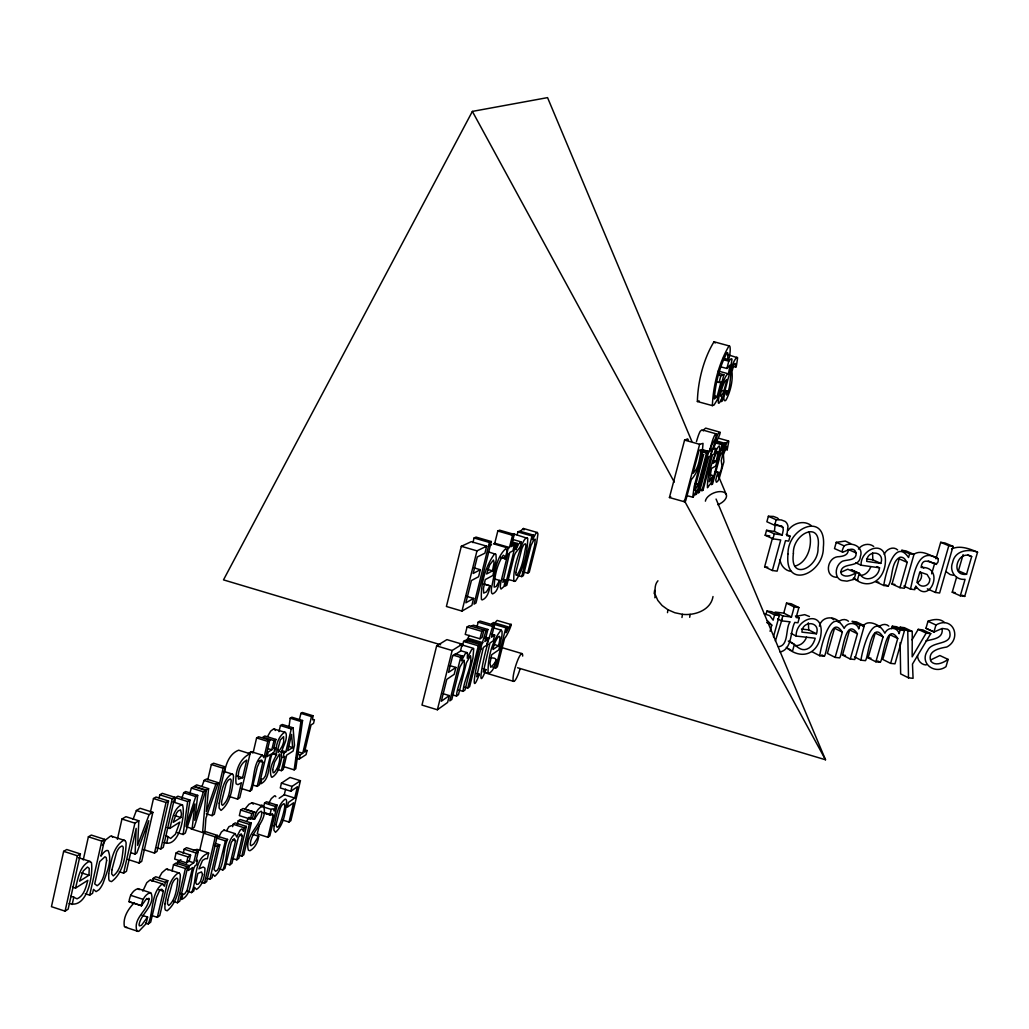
<?xml version="1.0" encoding="UTF-8"?>
<svg xmlns="http://www.w3.org/2000/svg" width="1029" height="1029" viewBox="0 0 1029 1029"><rect width="100%" height="100%" fill="white"/><g stroke="black" fill="none" stroke-linecap="round" stroke-linejoin="round"><path stroke-width="1.5" d="M912.273 631.446L907.771 630.918L899.861 627.137L904.362 627.677L912.273 631.446L912.157 656.836L926.164 633.118L930.756 633.658L912.479 664.078L913.07 678.317L908.491 677.841L900.645 673.892L900.131 642.713M716.068 381.669L719.078 382.479L721.033 381.836L717.097 396.654L714.319 399.008C715.399 383.251 719.631 366.414 727.143 352.523L727.876 353.076C727.181 370.26 731.619 350.04 729.728 346.078L713.997 341.769C703.502 359.018 697.868 381.399 697.379 401.516L712.377 405.632L714.075 405.002L717.29 399.728L723.914 374.775L719.451 373.566M130.824 852.707L135.095 854.083L136.162 828.371L126.464 871.28L123.609 873.145L119.313 871.743M117.396 839.317L121.949 819.02L125.937 816.679L138.825 820.795L137.654 845.349L149.115 814.595L152.858 812.331L140.163 808.292L136.368 810.53L133.075 819.303M727.194 449.814L726.577 446.47L723.438 454.741L723.876 461.892L719.49 477.495A15.576 1.775 -74.2 0 1 717.445 481.546L716.338 482.215L715.772 480.041L717.753 472.607L718.371 476.53L721.136 470.034L721.921 465.687L721.265 460.503L723.451 451.487L727.001 442.161L728.828 441.171L727.194 449.814L724.12 449.004M190.789 828.769L202.597 832.525L206.212 790.118L208.591 788.664L206.353 811.842L215.884 784.175L218.289 782.696L206.507 778.992L204.064 780.458L202.057 786.272M816.447 633.787L801.925 632.128C802.106 620.024 820.949 621.207 816.447 633.787L808.717 629.889L808.357 622.815M855.896 572.857C851.832 575.237 845.954 577.964 841.658 574.401L840.86 572.716C841.053 561.178 859.537 568.973 860.334 556.612C864.051 546.965 851.755 541.138 844.153 545.872C837.323 560.02 850.751 543.827 855.408 551.3L856.141 552.985C856.642 560.831 847.304 559.416 842.365 561.255C837.143 564.085 834.673 571.455 837.297 576.832A13.879 10.213 -64.8 0 0 841.825 580.51L846.996 581.166L854.07 579.353L855.896 572.857L847.767 569.204L840.68 572.343M880.785 563.39L866.701 561.384C866.971 549.164 885.48 551.017 880.785 563.39L872.824 559.827L872.566 552.727M186.133 826.724L192.127 828.641L194.957 803.932L185.323 833.053L183.123 834.48L177.065 832.551M942.23 629.555C942.783 639.073 932.184 639.035 925.74 641.106M181.747 798.568L183.689 792.716L185.632 791.545L197.697 795.353L194.751 820.28L203.395 791.854L205.774 790.388L193.825 786.619L191.407 788.073L189.58 794.054M88.957 875.28L89.253 868.412L87.465 867.035L83.259 870.958L79.593 881.171L88.957 875.28L81.51 872.849M654.161 593.604L654.573 590.453M654.894 597.785C655.705 592.074 653.569 585.565 657.943 580.78M174.814 802.376L175.445 797.681L177.863 796.214L190.031 800.073L186.108 825.824L195.767 796.536L197.697 795.353M183.123 834.48L187.638 801.54L190.031 800.073M283.991 763.441L283.554 766.554L294.165 769.859L295.773 768.792L302.577 720.506L291.863 717.213L290.191 718.191L288.905 727.554M147.61 917.045L141.449 925.341L139.378 925.843L139.044 924.775C140.69 913.469 155.713 905.533 151.096 892.928L138.002 888.632C132.548 890.239 129.461 896.349 129.049 901.713L141.475 905.764L145.848 899.629L148.961 898.291C148.999 910.112 133.178 917.148 136.703 930.28A15.023 4.386 -70.1 0 0 139.018 931.155L146.079 923.72L147.61 917.045L142.028 915.36M294.165 769.859L300.918 721.496L302.577 720.506M667.499 612.641L667.911 609.734L662.097 605.528L657.788 600.396L655.306 594.711M180.898 817.515L181.451 813.798L180.589 809.887L178.158 810.916L176.486 813.154L173.245 822.325L180.898 817.515L174.789 815.573M681.97 617.503L682.446 614.326C694.742 615.728 710.782 610.236 713.007 596.537M689.7 617.297L690.15 614.377M299.452 719.464L300.905 713.354L302.372 712.492L312.932 715.734L312.61 719.773L314.424 719.695L313.536 723.4L311.028 724.93L304.533 752.135L307.054 750.501L304.057 749.575M224.399 772.638C226.02 763.775 229.467 753.704 238.664 750.192L250.073 753.742L239.77 797.681L237.583 799.109L229.043 796.42M63.657 851.33L51.45 906.678L65.084 911.154L68.146 909.16L80.403 853.941L66.744 849.517L63.657 851.33L77.368 855.768L80.403 853.941M492.518 570.838L494.074 562.464L493.457 560.059L489.74 564.805L486.64 573.989L492.518 570.838L486.511 569.088M65.084 911.154L77.368 855.768M72.506 887.114L75.516 888.104C77.998 878.74 79.606 866.341 89.111 861.453L91.427 862.482C93.279 874.869 87.606 909.134 69.162 903.513M72.171 904.504L73.766 897.275L77.046 898.819C84.159 895.822 85.96 887.011 87.838 880.309L75.516 888.104M83.246 859.948L88.391 836.796L91.324 835.072L104.675 839.368L100.906 856.179A19.191 6.071 -70 0 1 107.067 850.443L108.174 850.687C112.521 860.887 106.45 872.965 103.222 882.933A13.544 4.27 -70 0 1 98.925 889.802L96.057 891.629L93.498 889.339L92.61 893.275L89.69 895.166L85.253 893.712M89.69 895.166L101.781 841.105L104.675 839.368M498.486 645.775C503.4 626.905 494.023 640.861 493.02 649.479L498.486 645.775L494.242 644.514M123.609 873.145L134.902 823.161L138.825 820.795M150.363 812.318L153.488 798.53L156.035 797.038L168.537 800.999L157.025 851.433L154.491 853.08L143.404 849.517M127.866 859.421L139.134 863.048L148.755 820.705L136.793 853.002L135.095 854.083M152.858 812.331L141.719 861.376L139.134 863.048M159.109 797.861L159.804 794.825L162.312 793.346L174.737 797.282L163.277 847.369L160.768 849.002L156.64 847.664M141.475 905.764C141.912 900.426 144.922 894.304 150.35 892.645M154.491 853.08L166.029 802.517L168.537 800.999M152.614 881.017L153.205 878.432L155.675 876.759L167.804 880.683L159.778 915.578L157.334 917.353L151.276 915.373M160.768 849.002L172.255 798.774L174.737 797.282M167.045 827.573L169.798 828.448C172.152 820.293 173.206 809.231 181.451 804.768L182.493 804.948C185.709 814.325 179.2 848.809 163.881 842.481M145.488 923.064L148.215 923.952C153.643 911.861 150.748 893.056 162.248 883.962L164.473 886.252L165.36 882.367L167.804 880.683M166.621 843.356L168.113 836.796L170.673 838.442L175.393 834.21L179.843 822.094L169.798 828.448M157.334 917.353L163.328 891.243L162.132 889.506A11.113 3.216 -70.3 0 0 159.636 890.381L156.447 897.507L150.71 922.138L148.215 923.952M172.062 870.92L173.502 864.694L175.856 863.099L187.728 866.92L179.831 901.07L177.477 902.767L173.039 901.314M176.036 853.054L174.66 859.061L186.558 862.881L189.207 861.067L190.597 855.086L178.712 851.279L176.036 853.054L187.947 856.887L190.597 855.086M177.091 864.27L177.644 861.89L180.86 859.717M183.226 853.401L184.191 849.208L186.493 847.664L198.263 851.433L195.999 861.196L197.542 860.141L196.449 864.862L194.905 865.929C189.838 875.409 193.323 893.892 181.67 899.475L182.853 894.33L184.603 893.995L187.034 890.471L192.616 867.524L188.384 870.47L189.49 865.698L193.722 862.778L195.986 852.99L198.263 851.433M177.477 902.767L185.4 868.527L187.728 866.92M186.558 862.881L187.947 856.887M207.807 779.815L211.344 764.534L213.582 763.222L225.325 766.901L214.328 814.209L212.103 815.65L206.25 813.798M199.755 850.186L203.691 833.207L205.903 831.741L217.441 835.419L206.662 881.634L204.462 883.229L201.581 882.303M191.51 892.606C197.259 881.184 193.259 858.276 208.655 853.067L207.318 858.778L205.504 858.623L202.507 860.411L198.906 868.875L203.279 866.984L204.938 868.142C204.938 875.525 203.047 885.159 196.436 889.468L194.597 887.397L193.761 890.973L191.51 892.606L187.137 891.191M212.103 815.65L223.126 768.226L225.325 766.901M204.462 883.229L215.254 836.899L217.441 835.419M207.009 878.393L209.865 879.319L217.582 846.301L219.73 844.809L215.447 843.433M219.73 844.809L213.993 869.415L215.64 871.293L217.17 870.315A4.63 1.261 -70.9 0 0 218.958 867.125L225.441 840.86L227.563 839.394L216.206 835.78M227.563 839.394C222.496 850.584 225.004 867.64 214.739 876.309L212.9 874.097L212.038 877.75L209.865 879.319M237.583 799.109L241.416 782.735L237.995 784.638L236.13 783.866C234.599 772.766 239.101 758.669 250.073 753.742M242.587 777.731L246.716 760.097C240.194 763.505 237.493 772.252 238.496 779.12L242.587 777.731L236.876 775.943M232.644 826.66L233.197 824.28L235.242 822.891L246.355 826.416L238.831 858.353L236.799 859.82L232.631 858.495M219.987 869.055L222.804 869.955C227.988 859.164 225.184 842.031 235.204 833.657L236.734 836.989L240.13 830.236L242.059 828.872L243.487 831.381L244.323 827.818L246.355 826.416M253.134 752.752L256.607 737.934L258.601 736.764L269.752 740.224L259.179 785.088L257.186 786.375L253.018 785.063M240.657 810.055L239.345 815.624L250.42 819.135L252.684 817.579L253.996 812.022L242.947 808.524L240.657 810.055L251.732 813.553L253.996 812.022M237.159 825.412L238.226 820.872L240.246 819.508L251.295 823.007L243.809 854.752L241.802 856.205L239.037 855.318M225.66 863.498L229.866 864.849L235.538 840.822L234.188 838.635L231.319 842.314L224.914 868.425L222.804 869.955M241.391 788.51L249.815 791.16C254.96 780.471 252.195 763.325 262.292 755.132L263.938 757.717L267.784 741.394L269.752 740.224M236.799 859.82L242.42 835.947L241.146 833.812L238.304 837.452L231.924 863.344L229.866 864.849M257.186 786.375L262.858 762.309L261.983 760.444A10.007 2.701 -71.7 0 0 260.003 760.868L257.237 767.171L251.835 789.848L249.815 791.16M250.42 819.135L251.732 813.553M241.802 856.205L249.301 824.383L251.295 823.007M264.376 755.646L267.154 756.508L268.209 752.019L271.797 749.807L273.984 740.597L275.913 739.427L264.852 735.992L262.897 737.15L273.984 740.597M250.24 818.004L254.369 819.316C254.883 814.209 257.584 807.508 263.077 806.17L263.707 806.659C268.067 821.914 250.163 830.892 250.317 845.066L251.076 845.735L253.777 843.896L258.678 836.191L253.095 834.558M275.913 739.427L273.74 748.623L275.039 747.826L273.984 752.276L272.685 753.087C267.707 761.344 271.309 779.094 260.71 783.841L261.855 778.992L263.308 778.94L265.418 775.879L270.743 754.283L267.154 756.508M278.975 731.67L280.428 725.561L282.255 724.48L293.085 727.812L294.487 745.228L293.111 751.054L286.667 755.145L283.271 769.435L281.367 770.67L277.315 769.409M259.475 824.499L257.263 833.876L267.952 837.272L269.842 835.908L277.148 805.141L266.447 801.771L264.556 803.057L263.823 806.119M276.479 754.952C275.052 747.26 277.804 736.918 284.557 732.301L285.265 732.391A13.004 3.434 -72 0 1 286.294 735.246C286.937 743.594 279.579 749.858 281.702 757.923C280.107 764.714 278.615 773.242 272.273 777.204L271.502 777.114C268.415 770.001 272.955 761.293 276.479 754.952L272.363 753.678M258.678 836.191C258.073 841.992 255.153 847.819 249.931 850.739L248.413 850.237C244.092 835.034 261.855 825.978 261.829 811.881L261.134 811.212L258.626 812.833L254.369 819.316M293.085 727.812L291.284 728.905L285.83 751.852L284.068 752.958L283.014 757.46L284.763 756.341L281.367 770.67M277.148 805.141L275.283 806.44L274.19 811.032L273.238 808.717L271.193 809.399L269.907 814.852L263.167 812.717M267.952 837.272L273.148 815.392L272.376 813.682L269.997 814.775L263.27 812.653M288.995 822.042L290.86 820.692L300.429 780.715L289.985 777.448L281.431 783.133L280.3 787.931L290.847 791.237L297.432 786.722L294.718 798.041L288.403 802.453L287.258 807.225L293.587 802.787L288.995 822.042L283.026 820.164M279.155 798.272L284.274 794.761L285.625 789.102M290.847 791.237L291.992 786.439L300.429 780.715M296.223 758.116L299.246 759.055L300.236 754.9L302.732 753.292L311.491 716.608L312.932 715.734M307.054 750.501L306.076 754.63L299.246 759.055M449.814 665.622L455.911 667.448L448.528 672.374L452.567 656.155L460.452 651.087L462.175 644.167L446.92 639.614L436.643 645.89L421.98 705.084L437.389 709.766L447.615 702.447L449.326 695.591L443.255 693.752M473.61 598.415L465.867 602.801L471.411 580.549L478.575 576.729L480.324 569.719L473.186 573.462L477.289 556.972L484.903 553.178L486.666 546.155L471.256 541.678L461.314 546.309L446.406 606.48L461.982 611.085L471.861 605.386L473.61 598.415L465.944 596.151M472.928 542.63L474.073 538L476.028 537.099L491.335 541.537L475.964 603.02L474.022 604.139L489.431 542.463L491.335 541.537M437.389 709.766L452.155 650.521L462.175 644.167M461.982 611.085L476.98 550.862L486.666 546.155M716.055 461.442C720.827 443.885 714.975 452.979 712.84 463.269L716.055 461.442L713.264 460.67M455.911 667.448L454.188 674.342L446.779 679.359L441.325 701.238L449.326 695.591M462.458 645.942L463.59 641.414L465.494 640.218L480.183 644.591L469.61 686.703L467.719 688.054L464.786 687.166M471.411 626.301L473.289 625.156L487.887 629.478L486.061 630.636L469.237 625.671L467.076 626.995L465.224 634.404L479.977 638.79L482.099 637.427L483.952 630.044L481.842 631.369L479.977 638.79M455.088 653.814L462.651 656.078L460.67 657.377L449.802 700.878L451.808 699.45L459.899 667.088L463.912 660.052C466.561 669.184 456.812 685.636 456.516 696.067L452.027 694.716M462.651 656.078L461.442 660.901L465.185 653.737L466.999 652.592L467.526 653.338L467.295 658.251L471.604 649.621L473.752 648.527L472.941 658.148L465.005 689.996L463.089 691.372L458.651 690.035M466.381 642.122L469.147 635.356M508.262 548.097L493.547 543.827L494.756 543.235L497.817 531.015L499.605 530.179L514.268 534.411L511.207 546.605L514.384 544.971L512.905 550.849L509.715 552.509L502.859 582.337L505.496 580.24L503.901 586.569L501.033 589.077L500.235 586.903L500.699 582.98L507.953 553.422L506.77 554.039L508.262 548.097L509.458 547.492L512.532 535.273L514.268 534.411M477.044 626.635L478.163 622.159L479.99 621.04L494.422 625.31L491.412 637.234L494.679 635.099L491.811 634.25M463.089 691.372C463.41 681.005 472.98 664.824 470.433 655.717L466.42 662.805L458.484 694.665L456.516 696.067M467.719 688.054L478.331 645.813L480.183 644.591M486.061 630.636L480.299 649.44L481.546 648.604C480.453 645.029 467.166 706.087 479.398 674.252L476.504 673.39M493.791 578.735L499.67 580.446C498.46 585.051 497.753 591.816 492.659 593.9L491.939 593.45A17.364 3.409 -73.7 0 1 491.553 587.469C494.653 574.568 495.541 558.065 505.663 548.766L507.168 550.656L505.136 558.696L500.621 557.474L505.136 558.696M487.887 629.478L484.852 641.543L488.183 639.356L485.289 638.494M488.183 639.356L486.717 645.17L483.373 647.395L476.633 676.773L479.398 674.252M494.422 625.31L492.647 626.442L486.949 645.016L488.17 644.205C487.026 641.016 473.996 700.62 485.971 669.609L483.115 668.747M517.15 534.926L517.909 531.929L519.555 531.118L533.614 535.17L532.469 539.685L535.929 533.331L537.357 532.507L537.948 533.91L536.675 542.849L529.253 572.253L527.658 573.179L523.028 571.828M520.944 541.833L518.642 544.032L515.799 549.679L517.368 543.453L515.658 544.328L505.098 586.196L506.834 585.192L514.307 555.596C515.966 549.975 521.78 548.534 520.944 541.833L512.313 539.325M494.679 635.099L493.225 640.848L489.958 643.022L483.27 672.078L485.971 669.609M496.21 659.589C495.181 664.554 493.766 670.805 488.852 673.416L488.08 673.133C487.707 658.714 491.708 641.221 501.162 630.134L502.075 631.394L501.985 635.292L498.833 649.839L491.682 654.753L489.971 663.203L490.73 667.281C493.984 664.284 500.647 657.171 490.486 657.981M492.852 667.216L495.656 668.053L505.844 627.78L507.529 626.687L493.521 622.532L491.785 623.625L505.844 627.78M507.529 626.687L506.024 632.668C516.532 612.487 508.532 634.34 504.583 638.353L497.367 666.831L495.656 668.053M517.51 575.378L521.716 576.6L532.006 535.993L533.614 535.17M527.658 573.179L534.707 545.216L535.209 539.183A12.129 2.238 -73.8 0 0 533.151 541.267L531.003 545.46L523.349 575.661L521.716 576.6M684.581 440.116L699.643 444.296L703.026 443.37C702.164 455.615 699.63 470.356 691.295 479.694L685.648 500.982L684.401 501.766L669.429 497.534L684.581 440.116L687.642 438.894L688.362 440.078M684.401 501.766L699.643 444.296M719.078 382.479L720.866 375.739L723.914 374.775M700.659 453.776L703.604 454.599L694.935 487.9A5.66 0.695 -74.2 0 0 694.819 490.421L698.228 484.273L706.524 453.056L707.618 452.49L696.543 494.126L695.424 494.82L696.646 490.203L693.083 497.264L686.87 495.656M726.898 368.472L728.789 361.166L731.169 358.709L732.031 359.108L729.793 372.421L722.139 401.207L721.097 401.619L722.294 397.13C712.685 419.382 722.744 373.939 728.493 373.836L729.985 365.154L726.898 368.472L720.917 366.877M723.863 391.239L726.989 379.508C722.075 381.412 717.11 407.008 723.863 391.239L720.93 390.428M708.557 451.988L698.254 493.032L699.347 492.351L708.801 456.825L710.524 455.898L712.068 450.136L710.319 451.062C710.164 443.396 717.599 439.434 715.824 433.852L714.679 435.267A11.718 1.415 -74.3 0 0 712.415 440.824L709.277 451.602L702.756 450.368M702.035 490.666L712.235 450.046L716.055 438.997A11.602 1.376 -74.3 0 1 718.281 433.518C724.467 428.669 712.351 447.293 713.959 449.133L715.669 448.232L714.152 453.93L712.467 454.844L703.103 489.984L702.035 490.666L699.18 489.855M736.88 357.166C727.374 368.035 733.085 383.534 726.564 395.059L726.088 394.673C727.079 381.682 721.02 402.956 725.586 400.538A16.515 1.981 -74.5 0 0 727.709 396.525C731.079 388.55 732.854 379.997 731.979 371.636C737.459 350.182 734.513 380.524 737.613 357.77L728.172 354.812M713.007 475.63L711.052 482.961L707.45 487.746C707.077 474.832 712.608 461.854 716.621 449.596C723.837 436.18 716.364 464.233 715.669 466.047L711.451 468.491L709.238 481.804L713.007 475.63L708.827 474.459M723.194 444.271L722.204 444.785L711.553 484.659L712.57 484.016L720.107 455.821C722.718 452.644 729.908 431.961 721.612 450.187L723.194 444.271L715.464 442.123M786.169 534.385L790.066 536.16L788.703 541.125L785.487 540.649L777.127 571.146L772.355 570.503L780.715 539.968L772.946 538.836L765.19 535.26L766.541 530.295L774.31 533.845L782.233 535.016L783.275 529.974L782.979 527.44L781.603 525.896L774.657 525.266L766.875 521.754L768.367 516.262L773.448 516.442L777.281 517.896A10.123 7.679 -65.1 0 1 778.631 519.195M774.657 525.266L776.162 519.761L781.243 519.928L785.088 521.394A10.161 7.692 -65.1 0 1 787.97 526.385L786.851 535.697L790.066 536.16M772.355 570.503L764.637 566.799L772.522 537.91M782.233 535.016L774.451 531.466L775.171 523.915M772.946 538.836L774.31 533.845M766.206 613.683L766.914 611.085L771.634 611.663L779.313 615.535L773.474 636.745M770.091 631.304L771.789 625.117L767.364 620.628M766.914 611.085L774.58 614.969L773.152 620.165L769.731 615.612L764.315 613.94M778.49 646.739C789.114 645.607 785.204 628.166 790.105 621.85L781.461 620.821L782.799 615.959L775.12 612.075L783.751 613.117L791.455 616.988L794.221 606.981L786.503 603.161L783.751 613.117M782.001 619.445L775.39 641.016M786.503 603.161L791.16 603.74L798.89 607.56L796.124 617.554L799.276 617.927L797.938 622.777L794.787 622.404C790.028 631.009 792.613 649.145 780.085 652.013M788.291 641.067C794.89 642.803 798.941 651.859 806.736 649.17C811.431 647.537 813.952 642.739 815.212 638.224L796.163 636.063C795.417 619.96 820.885 609.207 821.219 630.726C820.615 652.502 802.967 661.788 786.272 647.344M792.652 650.675L794.401 644.347L789.294 641.697M842.648 552.174L834.506 548.586L836.243 542.347L845.311 541.061L850.674 543.582M857.414 633.774C845.182 615.496 842.61 654.573 839.638 657.891L835.124 657.402L842.339 632.115C830.004 613.49 827.29 652.759 824.358 656.245L819.804 655.756C820.139 649.916 830.609 603.791 844.166 628.41C846.918 621.889 856.938 621.67 858.778 628.951L859.845 625.182L852.025 621.362L856.475 621.902L864.309 625.709L854.752 659.512L850.288 659.036L842.519 655.074L849.607 629.915L857.414 633.774L850.288 659.036M859.537 573.513L851.369 569.86L859.537 573.513C864.926 583.507 878.766 577.925 879.525 567.802L861.067 565.204C860.398 548.997 885.532 538.913 885.442 560.406C885.364 579.276 869.106 591.624 853.555 577.964M857.491 579.79L859.266 573.475M892.272 626.224L896.606 626.738L904.504 630.52L894.973 663.834L890.625 663.371L897.751 638.469C885.866 620.474 883.242 659.19 880.271 662.264L875.885 661.788L883.075 636.861C871.1 618.506 868.347 657.441 865.428 660.657L861.003 660.181C861.35 654.778 871.756 608.911 884.889 633.221C887.538 626.815 897.378 626.532 899.102 633.71L900.169 630.005L892.272 626.224L891.564 628.68M907.179 562.361L904.632 558.901A10.264 7.422 -65.2 0 0 900.041 557.203C890.368 562.066 893.288 577.964 888.22 586.093L883.795 585.501C884.438 578.825 893.854 535.865 908.556 557.525L909.623 553.743L901.61 550.258L905.97 550.901L913.996 554.387L904.337 588.266L899.963 587.675L892.002 584.048L899.166 558.837L907.179 562.361L899.963 587.675M875.885 661.788L868.077 657.853L875.229 633.028L883.075 636.861M910.446 589.09C913.778 576.304 917.032 545.434 938.216 558.708C939.143 572.253 922.91 551.685 921.109 567.481C945.805 566.027 929.766 606.03 915.797 586.08L914.768 589.668L910.446 589.09L903.809 586.067M931.657 573.835L934.666 563.326M935.966 558.824L940.699 542.322L944.956 542.978L953.06 546.373L939.618 593.013L935.361 592.434L927.348 588.845M935.361 592.434L948.802 545.73L953.06 546.373M930.679 659.936L939.863 655.524L948.108 659.396L945.998 666.651C934.602 675.037 919 663.01 927.631 650.572C931.888 640.154 954.05 646.276 949.42 630.918L947.632 629.221L942.204 628.436L933.92 632.025L925.971 628.269L927.978 621.284C933.162 619.226 940.184 618.21 944.519 622.506M933.92 632.025L935.953 625.002C953.433 615.201 962.244 639.048 946.731 647.035C939.348 648.244 927.026 650.868 930.872 661.261C935.451 666.651 943.58 662.625 948.108 659.396M951.581 548.971C959.851 544.971 969.73 548.83 977.55 552.187L964.713 596.396L960.301 595.791L952.249 592.215L956.558 577.308M963.118 554.644L958.436 570.812L966.54 574.311L971.672 556.586L967.607 554.875M960.301 595.791L965.073 579.327C955.684 580.407 949.008 571.018 952.622 562.477C954.758 550.837 967.98 548.418 977.55 552.187M696.44 441.608L697.932 436.798A11.705 1.492 -74.3 0 1 700.222 431.267L701.945 429.8L716.724 434.006M205.774 790.388L194.262 827.239L192.127 828.641M218.289 782.696L205.903 818.274L205.003 830.93L202.597 832.525M142.825 891.101L146.787 882.676L150.054 880.001L163.135 884.143M218.894 836.937L221.389 832.062L223.949 830.081L235.204 833.657M819.393 626.172C821.669 616.448 833.194 615.458 839.69 622.172M806.556 637.092C804.871 641.839 800.446 646.289 795.044 645.569M870.65 567.005C869.003 571.648 864.694 576.111 859.382 575.25M267.72 736.224L270.653 731.13L273.611 728.918L285.265 732.391M268.929 802.942L271.257 798.684L274.511 795.816A13.158 3.396 -71.6 0 1 275.798 796.729M226.663 830.493L228.94 826.686L231.525 825.644M159.083 877.698L161.965 872.708L166.158 869.106A15.126 4.386 -70.4 0 1 167.933 869.929M691.81 441.287L547.557 97.626L472.375 111.402L223.499 579.88L440.592 644.746M249.147 817.206L247.076 820.55M102.334 845.298L105.601 839.908L110.463 836.14A16.503 5.235 -70.2 0 1 112.56 837.143M912.028 639.845L918.228 629.349L922.82 629.902L930.756 633.658M884.207 554.374C886.265 549.332 893.146 545.73 897.661 549.962M494.82 622.854L497.136 620.436L511.066 624.552M520.918 530.745L523.401 528.482L537.357 532.507M134.452 902.587C128.381 908.761 122.85 917.199 124.316 926.216A15.011 4.463 -70 0 0 126.683 927.103M248.439 753.665L251.089 751.646L262.292 755.132M862.945 626.455C867.125 619.702 875.589 623.664 880.58 627.073M788.06 530.475C792.922 523.259 803.636 519.799 810.968 525.369M858.43 549.139C861.762 544.302 868.99 542.695 873.711 546.438M511.001 534.617L512.931 533.665L527.736 538.424C527.427 553.023 523.8 569.178 515.349 581.256L507.348 579.378M488.891 545.563L491.528 544.817M878.92 626.88C881.416 624.256 886.059 623.355 888.799 626.095M838.301 622.018C840.886 619.342 845.632 618.455 848.462 621.233M699.154 400.898L697.379 401.516M729.046 345.834C718.769 363.276 713.148 385.463 712.377 405.632M129.049 901.713L141.616 905.674M292.648 747.568L287.734 750.668L291.606 734.359L292.648 747.568L288.043 746.141M669.429 497.534L670.728 496.763M499.67 580.446L496.132 586.569L494.139 587.122C494.499 576.266 497.084 564.265 503.271 555.223L504.634 556.187L505.033 558.76M703.604 454.599L702.485 455.191L694.189 486.563L692.723 497.303M914.382 553.911C922.306 549.345 930.872 556.136 938.216 558.708M916.993 582.646C920.955 581.282 923.103 575.417 920.415 572.047M193.336 850.584L197.053 849.349L208.655 853.067M797.758 616.011L804.704 614.66L809.476 616.525M795.237 566.091C808.241 562.027 813.142 543.634 808.987 531.774M495.335 553.885L494.447 554.091C485.302 566.593 480.569 584.125 481.418 599.483L482.254 599.933C487.695 597.785 489.071 590.878 490.126 585.835L484.157 584.086L490.126 585.835L486.357 591.984L483.707 593.09L483.424 588.755L485.225 579.636L492.917 575.443L496.235 559.789L495.965 554.335L487.797 551.698M527.157 537.781L525.279 538.733A17.184 3.241 -73.8 0 0 521.664 545.28C517.806 556.676 513.111 568.703 513.857 580.87L514.449 581.462M271.193 809.399L260.414 806.003L261.906 805.064L263 806.157L252.144 802.723L248.941 804.279L244.941 809.09L255.951 812.576M914.845 588.112L916.44 588.125M842.519 655.074L845.491 655.396M868.077 657.853L870.997 658.174M801.475 629.053L808.717 629.889M774.58 614.969L779.313 615.535M782.799 615.959L791.455 616.988M859.845 625.182L864.309 625.709M900.169 630.005L904.504 630.52M925.971 628.269L934.268 632.063M794.221 606.981L798.89 607.56M764.637 566.799L767.814 567.223M878.817 582.26L875.872 581.861L883.795 585.501M892.002 584.048L894.908 584.446M952.249 592.215L955.182 592.614M866.585 558.94L872.824 559.827M966.54 574.311C949.535 576.381 957.562 548.753 971.672 556.586M765.19 535.26L769.833 535.929M928.261 560.921L936.57 564.458M766.541 530.295L774.451 531.466M909.623 553.743L913.996 554.387M926.19 664.978C921.289 664.837 917.482 660.412 917.572 655.602M682.446 614.326L674.857 612.744L667.911 609.734M836.448 577.385L833.979 576.845A13.814 10.2 -64.8 0 1 829.451 573.179C826.364 566.928 830.262 557.757 837.477 556.766C842.044 556.586 848.835 555.57 848.218 549.447L856.141 552.985M857.929 580.253L853.131 578.632M953.253 575.288L950.089 574.529L945.934 571.545M791.25 571.404C785.178 570.825 780.702 565.551 780.021 559.66M723.4 358.208L727.966 359.391M722.86 359.558L728.789 361.166M732.931 366.414L735.864 367.186M718.229 371.032L728.493 373.836M717.869 374.916L720.866 375.739M724.287 390.235L728.609 391.419M714.113 395.831L717.097 396.654M720.274 432.27L705.675 428.115L703.977 429.556A11.589 1.453 -74.3 0 0 703.296 430.932M718.962 438.328L728.095 440.862M716.03 440.824L725.226 443.37M716.004 443.075L722.204 444.785M710.087 448.876L712.943 449.673M702.035 449.596L709.277 451.602M701.791 450.869L707.618 452.49M700.685 451.435L706.524 453.056M715.785 471.539L720.326 472.813M714.705 471.758L717.805 472.581M695.321 483.45L698.228 484.273M700.26 489.187L703.103 489.984M517.909 531.929L532.006 535.993M497.817 531.015L512.532 535.273M511.58 541.781L517.368 543.453M511.297 543.068L515.658 544.328M511.477 544.135L514.384 544.971M494.756 543.235L509.458 547.492M474.073 538L489.431 542.463M461.314 546.309L476.98 550.862M474.176 567.918L480.324 569.719M502.602 579.391L505.496 580.24M478.163 622.159L492.647 626.442M494.074 628.037L501.162 630.134M467.076 626.995L481.842 631.369M485.289 637.118L489.624 638.404M485.521 638.34L488.415 639.202M500.891 647.305L522.102 653.621M468.388 638.379L483.013 642.739M467.115 639.189L481.778 643.549M463.59 641.414L478.331 645.813M459.899 644.308L473.289 648.296M460.992 650.791L466.999 652.592M517.574 667.757L825.502 759.762L716.068 499.052M436.643 645.89L452.155 650.521M453.082 655.1L460.67 657.377M486.344 673.185L513.625 681.365M300.905 713.354L311.491 716.608M290.191 718.191L300.918 721.496M280.428 725.561L291.284 728.905M256.607 737.934L267.784 741.394M298.204 751.89L302.732 753.292M297.214 753.961L300.236 754.9M281.766 750.591L285.83 751.852M280.004 751.697L284.068 752.958M267.656 748.52L271.797 749.807M272.415 753.498L276.518 754.784M258.678 761.01L262.858 762.309M281.431 783.133L291.992 786.439M211.344 764.534L223.126 768.226M223.833 771.416L232.528 774.142M284.274 794.761L294.718 798.041M204.064 780.458L215.884 784.175M264.556 803.057L275.283 806.44M208.591 788.664L196.68 784.895L194.262 786.349L206.212 790.118M191.407 788.073L203.395 791.854M263.964 812.498L273.148 815.392M183.689 792.716L195.767 796.536M250.394 817.901L254.523 819.2M175.445 797.681L187.638 801.54M159.804 794.825L172.255 798.774M238.226 820.872L249.301 824.383M172.962 801.925L182.493 804.948M153.488 798.53L166.029 802.517M233.197 824.28L244.323 827.818M239.641 835.059L242.42 835.947M232.734 839.934L235.538 840.822M136.368 810.53L149.115 814.595M203.691 833.207L215.254 836.899M216.913 838.146L225.441 840.86M214.714 845.375L217.582 846.301M121.949 819.02L134.902 823.161M168.267 836.706L165.515 835.831L168.113 836.796M184.191 849.208L195.986 852.99M111.659 836.268L124.689 840.449M187.831 860.887L193.722 862.778M177.644 861.89L189.49 865.698M88.391 836.796L101.781 841.105M173.502 864.694L185.4 868.527M167.187 869.171L179.162 873.029M153.205 878.432L165.36 882.367M78.461 857.684L90.436 861.556M179.908 893.378L182.853 894.33M158.775 889.763L163.328 891.243M146.504 898.51L149.244 899.397M130.516 895.256L142.954 899.307M70.757 896.285L73.947 897.159M125.641 927.309L138.002 931.374M713.997 341.769L715.181 343.03M138.002 888.632L139.301 889.673M940.699 542.322L948.802 545.73M790.902 650.032L786.735 647.897M962.025 595.199L964.713 596.396M836.243 542.347L844.153 545.872M768.367 516.262L776.162 519.761M876.888 566.606L879.525 567.802M776.471 524.494L782.979 527.44M855.794 562.812L861.067 565.204M885.57 584.884L888.22 586.093M927.978 621.284L935.953 625.002M251.089 751.646L252.337 752.855M918.228 629.349L926.164 633.118M897.751 638.469L889.866 634.661L882.792 659.448L890.625 663.371M842.339 632.115L834.545 628.243L827.393 653.428L835.124 657.402M795.417 615.998L799.276 617.927M877.673 660.952L880.271 662.264M854.507 656.901L861.003 660.181M777.628 618.879L781.461 620.821M791.044 633.44L796.163 636.063M766.695 622.494L771.789 625.117M821.785 654.92L824.358 656.245M812.1 651.769L819.804 655.756M223.949 830.081L224.644 830.506M921.752 566.696L923.785 568.111M252.144 802.723L253.211 804.189M831.895 618.339L833.619 619.702M150.954 880.194L151.7 880.991M523.401 528.482L524.005 529.896M512.931 533.665L513.522 534.321M472.375 111.402L674.278 482.099M684.246 500.416L825.502 759.762M718.756 476.749L726.384 494.769M907.771 630.918L908.491 677.841M705.392 501.162A11.19 6.225 -22.8 0 1 715.888 492.222A11.19 6.225 -22.8 0 1 726.5 495.271A11.19 6.225 -22.8 0 1 717.83 504.724M487.141 673.005A14.483 2.727 -73.3 0 1 485.829 672.426M520.172 668.618A14.509 2.56 -73.3 0 1 513.278 680.954A14.509 2.56 -73.3 0 1 517.137 661.634A14.509 2.56 -73.3 0 1 522.681 656.09M274.331 729.008A13.004 3.499 -72 0 1 275.232 730.526M272.672 769.615L273.174 772.792L274.203 772.573C278.447 767.698 280.467 760.38 279.579 754.025L274.602 762.065L272.672 769.615M277.779 749.459L278.062 752.611L281.727 747.015A6.483 1.711 -72 0 0 283.695 741.613L283.592 736.661L280.364 739.877L277.779 749.459M221.518 801.938L221.672 804.562L222.598 805.334C229.416 799.726 229.93 789.05 231.191 780.857A8.271 2.315 -71.4 0 0 230.084 779.004L228.502 779.982A8.219 2.302 -71.4 0 0 226.007 784.085L221.518 801.938M515.838 572.471L515.941 574.979L516.854 575.314C522.706 567.185 523.774 556.342 525.793 546.733A9.75 1.839 -73.8 0 0 525.343 543.814L524.134 544.431A9.827 1.852 -73.8 0 0 521.819 548.817L515.838 572.471M276.055 824.666C277.971 835.908 285.856 806.646 284.596 805.385A7.525 1.917 -71.6 0 0 283.721 803.752L282.37 804.691A7.486 1.904 -71.6 0 0 280.197 808.46L276.055 824.666M108.675 873.878L108.778 879.216L109.37 880.785L111.479 881.634C123.017 873.287 125.718 856.372 126.117 842.957A16.515 5.145 -70.3 0 0 123.506 840.333C112.611 847.176 111.003 862.251 108.675 873.878M164.923 903.874L164.923 908.684L165.386 910.086L167.161 910.781C177.22 902.613 179.663 887.564 180.332 875.242A15.139 4.309 -70.5 0 0 178.158 872.965C168.666 879.756 167.187 893.211 164.923 903.874M106.63 860.514C104.868 868.849 104.971 880.554 97.138 885.737L94.707 883.885L99.697 861.595L104.932 856.771L106.231 857.569L106.63 860.514M219.203 803.147L219.087 807.984L221.042 810.402C230.753 802.813 232.593 788.163 233.532 776.522A14.47 4.039 -71.4 0 0 231.641 773.949C222.534 780.123 221.518 793.192 219.203 803.147M111.839 870.019L111.711 873.981L113.267 875.872C121.396 869.737 122.207 857.389 123.274 847.986A9.441 2.946 -70.3 0 0 121.731 846.07L119.698 847.33A9.39 2.933 -70.3 0 0 116.624 852.128L111.839 870.019M788.008 553.859C784.201 590.556 823.843 573.95 823.341 547.479C827.239 510.783 787.442 527.26 788.008 553.859M274.113 825.824L273.907 830.184L275.476 832.307C283.875 824.962 285.56 812.01 286.641 801.411A13.171 3.344 -71.6 0 0 285.123 799.16C277.251 805.205 276.299 816.756 274.113 825.824M701.109 451.139C699.411 458.535 699.025 468.015 693.019 473.199L699.103 450.278L700.89 449.789L701.109 451.139M167.688 900.259L167.508 903.861L168.795 905.507C175.882 899.526 176.692 888.554 177.824 879.898A8.656 2.47 -70.5 0 0 176.538 878.226L174.789 879.448A8.605 2.457 -70.5 0 0 172.1 883.898L167.688 900.259M793.398 553.486C789.436 582.17 818.968 567.442 818.004 547.981C822.184 519.092 792.343 533.768 793.398 553.486M929.701 578.838C930.473 586.71 919.424 589.167 917.135 581.372L919.823 572.021L927.116 574.491L929.701 578.838M202.546 874.393L200.526 881.338L198.301 884.155L196.642 884.387L195.69 882.715L197.851 873.389L201.53 871.936L202.546 874.393"/></g></svg>
